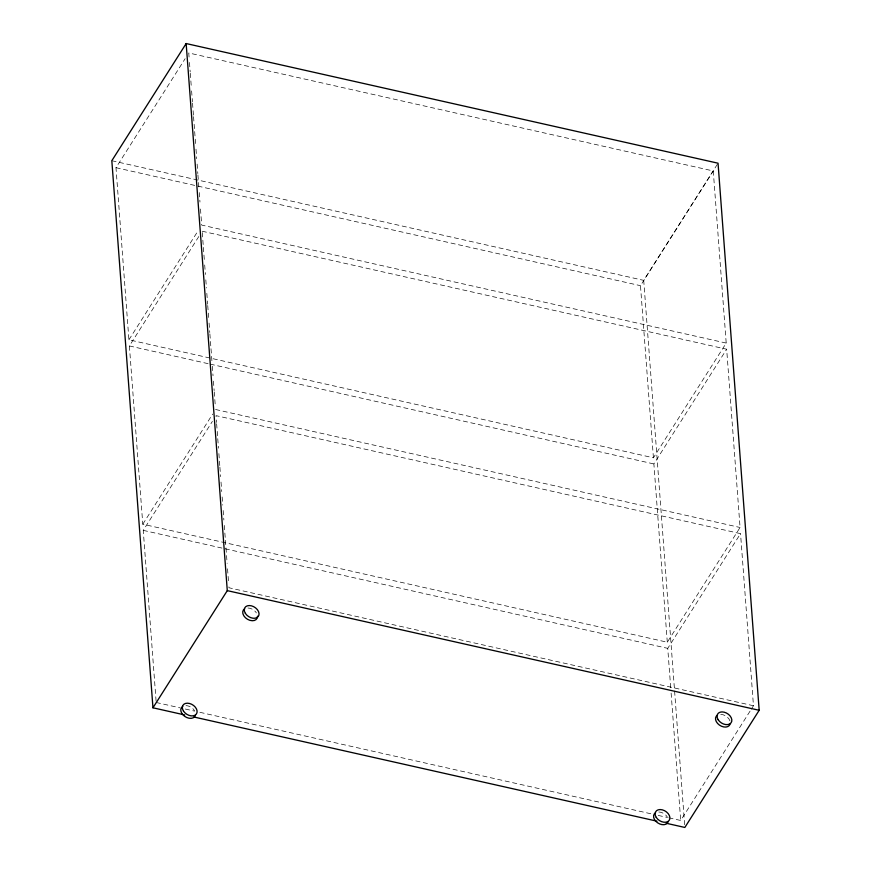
<?xml version="1.0" encoding="UTF-8"?>
<svg xmlns="http://www.w3.org/2000/svg" width="871" height="871" viewBox="0 0 871 871"><rect width="100%" height="100%" fill="white"/><g stroke="black" fill="none" stroke-linecap="round" stroke-linejoin="round"><path stroke-width="0.65" stroke-dasharray="4.36 3.27" d="M189.061 57.04L188.757 52.968L713.262 170.966L726.207 343.076L653.424 457.798L128.919 339.799L115.985 167.689L185.12 58.705M128.919 339.799L198.065 230.826M202.159 231.229L726.664 349.227L740.067 527.488L667.295 642.21L142.79 524.211L129.387 345.95L199.252 235.823M142.79 524.211L212.655 414.084M156.094 701.122L143.247 530.363L212.393 421.379M684.65 824.739L643.713 280.364L718.042 163.204M653.424 457.798L640.479 285.677L713.262 170.966M667.295 642.21L653.881 463.949L726.664 349.227M670.703 687.655L667.752 648.351L740.535 533.64L216.03 415.641L216.541 422.424M668.776 817.793L680.697 820.471L750.562 710.344M751.292 709.201L753.469 705.75L740.535 533.64M111.826 160.71L643.713 280.364M115.985 167.689L640.479 285.677M726.207 343.076L201.702 225.088L200.374 207.472M129.387 345.95L208.855 363.828M210.183 364.122L653.881 463.949M215.562 409.501L740.067 527.488M143.247 530.363L667.752 648.351M753.469 705.75L228.964 587.762L228.659 583.701M156.192 702.483L180.036 707.84M185.327 709.038L194.603 711.117M199.895 712.315L651.552 813.917M658.182 815.408L667.447 817.488M671.116 693.076L680.697 820.471M189.475 62.451L190.183 71.945M190.281 73.295L191.206 85.5M191.609 90.911L192.426 101.755M192.524 103.116L193.449 115.31M193.547 116.67L194.571 130.215M194.669 131.575L195.583 143.769M195.997 149.191L196.704 158.674M197.118 164.096L197.826 173.59M197.924 174.94L198.849 187.134M199.252 192.556L199.971 202.05M202.268 232.579L203.281 246.09M203.379 247.44L204.293 259.591M204.696 264.991L205.414 274.452M205.817 279.852L206.427 287.953M206.83 293.353L207.646 304.164M207.744 305.514L208.659 317.665M209.062 323.065L209.78 332.515M209.878 333.865L210.891 347.377M211 348.727L211.914 360.877M212.317 366.277L213.025 375.739M213.428 381.139L214.146 390.589M214.244 391.939L215.257 405.451M216.639 423.774L217.663 437.329M217.761 438.679L218.469 448.173M218.882 453.595L219.797 465.789M219.895 467.139L220.613 476.633M221.016 482.055L221.735 491.538M222.138 496.96L222.747 505.093M223.161 510.515L223.869 519.998M224.283 525.42L225.295 538.975M225.404 540.325L227.135 563.363M227.538 568.785L228.561 582.34M186.024 705.63A8.024 5.564 32.4 0 1 194.451 710.54M247.963 608.002A8.024 5.564 32.4 0 1 256.39 612.912M720.753 714.362A8.024 5.564 32.4 0 1 729.985 720.927M658.814 811.99A8.024 5.564 32.4 0 1 667.251 816.9"/><path stroke-width="1.31" d="M666.282 823.269L684.846 827.45L759.174 710.29L718.042 163.204L186.154 43.55L111.826 160.71L152.958 707.796L184.794 714.96M152.958 707.796L227.287 590.636L186.154 43.55M227.287 590.636L759.174 710.29M194.081 717.04L656.995 821.179M195.376 715.352A8.024 5.564 32.4 0 1 184.685 716.354A8.024 5.564 32.4 0 1 182.768 706.381M257.511 616.211A8.024 5.564 32.4 0 1 247.506 619.292A8.024 5.564 32.4 0 1 244.707 608.753M730.105 724.084A8.024 5.564 32.4 0 1 719.413 725.075A8.024 5.564 32.4 0 1 717.497 715.113M668.166 821.712A8.024 5.564 32.4 0 1 657.474 822.714A8.024 5.564 32.4 0 1 655.558 812.741M183.433 711.008A8.024 5.564 32.4 0 0 196.247 714.198A8.024 5.564 32.4 0 0 189.475 703.463A8.024 5.564 32.4 0 0 183.433 711.008M245.372 613.369A8.024 5.564 32.4 0 0 258.186 616.57A8.024 5.564 32.4 0 0 251.414 605.824A8.024 5.564 32.4 0 0 245.372 613.369M718.161 719.729A8.024 5.564 32.4 0 0 730.976 722.93A8.024 5.564 32.4 0 0 724.204 712.184A8.024 5.564 32.4 0 0 718.161 719.729M656.222 817.368A8.024 5.564 32.4 0 0 669.037 820.558A8.024 5.564 32.4 0 0 662.265 809.823A8.024 5.564 32.4 0 0 656.222 817.368"/></g></svg>
